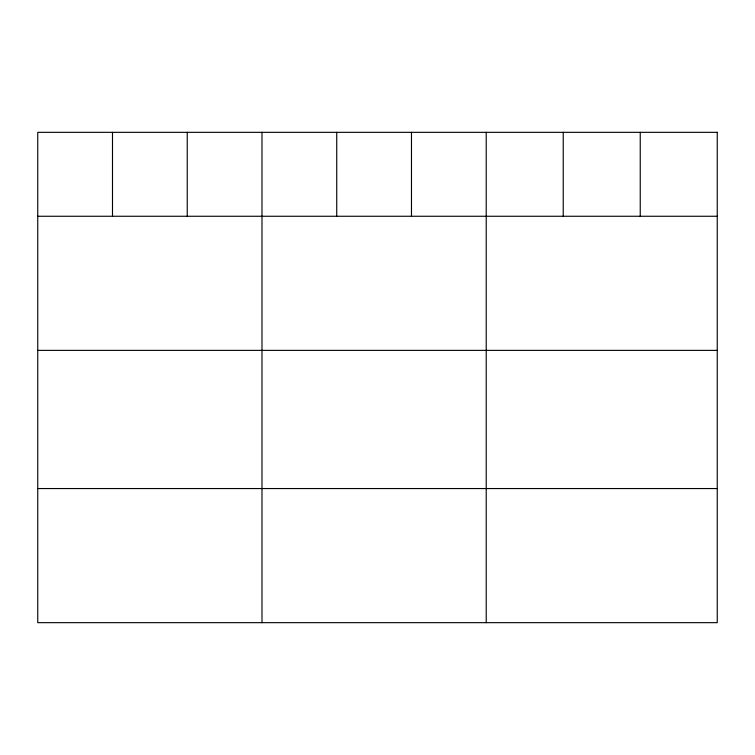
<?xml version="1.0" encoding="UTF-8"?>
<svg xmlns="http://www.w3.org/2000/svg" width="755" height="755" viewBox="0 0 755 755"><rect width="100%" height="100%" fill="white"/><g stroke="black" fill="none" stroke-linecap="round" stroke-linejoin="round"><path stroke-width="1.13" d="M37.75 216.26L717.25 216.26M37.75 350.377L717.25 350.377M37.75 488.551L717.25 488.551M640.24 132.333L640.24 216.26M563.23 132.333L563.23 216.26M486.22 132.333L486.22 622.667M411.475 132.333L411.475 216.26M336.73 132.333L336.73 216.26M261.985 132.333L261.985 622.667M187.24 132.333L187.24 216.26M112.495 132.333L112.495 216.26M717.25 132.333L37.75 132.333L37.75 622.667L717.25 622.667L717.25 132.333"/></g></svg>
